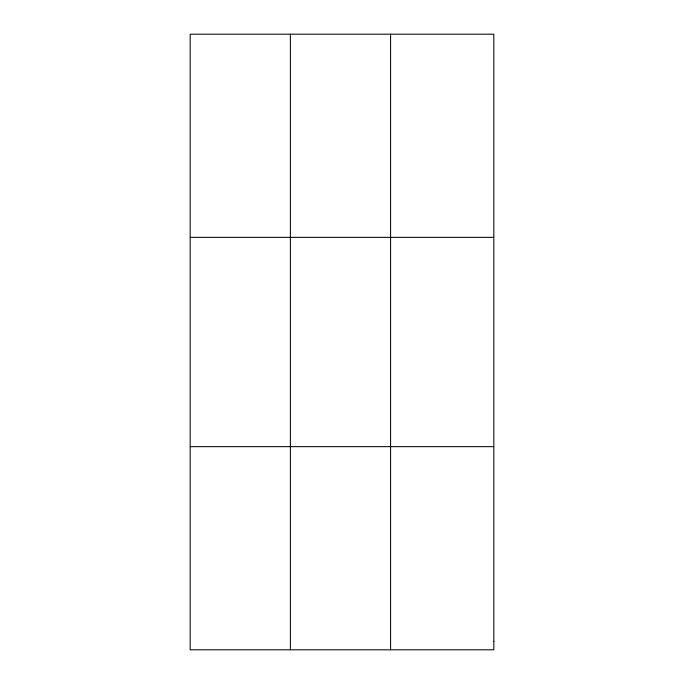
<?xml version="1.0" encoding="UTF-8"?>
<svg xmlns="http://www.w3.org/2000/svg" width="684" height="684" viewBox="0 0 684 684"><rect width="100%" height="100%" fill="white"/><g stroke="black" fill="none" stroke-linecap="round" stroke-linejoin="round"><path stroke-width="1.03" d="M290.384 649.8L290.384 34.2M390.581 649.8L390.581 34.2M190.186 237.348L493.814 237.348M190.186 446.652L493.814 446.652M493.814 641.336L493.814 649.8L190.186 649.8L190.186 34.2L493.814 34.2L493.814 641.336"/></g></svg>
